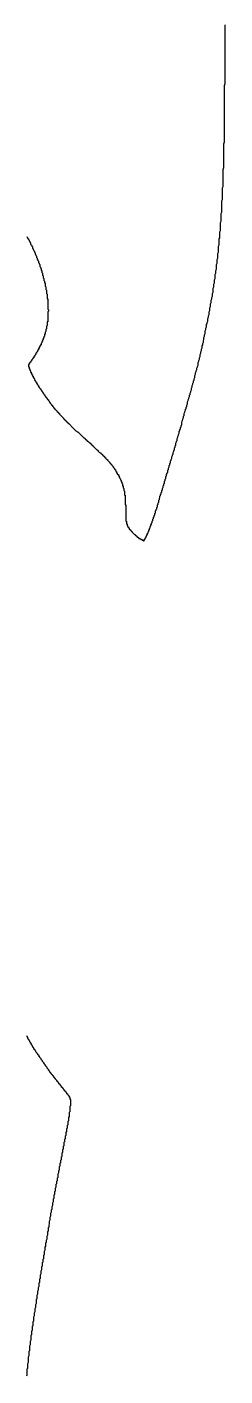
# Model space of a CAD drawing. Header units: millimetres. Extents: x 35 to 605, y 64 to 964.
# Drawn here: x 317.38 to 320.4, y 581.94 to 602.49 of the extents above; entities that cross this region are included whole.
import ezdxf

# ---------------------------------------------------------------- set-up
doc = ezdxf.new("R2010")
doc.units = ezdxf.units.MM

msp = doc.modelspace()

# ---------------------------------------------------------------- linework, layer by layer
for points in [[(319.157, 594.658, 0), (319.167, 594.658, 0), (319.167, 594.658, 0), (319.167, 594.668, 0), (319.167, 594.668, 0), (319.167, 594.668, 0), (319.167, 594.668, 0), (319.167, 594.678, 0), (319.177, 594.678, 0), (319.177, 594.678, 0), (319.177, 594.688, 0), (319.177, 594.688, 0), (319.177, 594.688, 0), (319.177, 594.698, 0), (319.187, 594.698, 0), (319.187, 594.698, 0), (319.187, 594.708, 0), (319.187, 594.708, 0), (319.187, 594.708, 0), (319.197, 594.718, 0), (319.197, 594.718, 0), (319.197, 594.718, 0), (319.197, 594.728, 0), (319.197, 594.728, 0), (319.197, 594.738, 0), (319.207, 594.738, 0), (319.207, 594.738, 0), (319.207, 594.748, 0), (319.207, 594.748, 0), (319.207, 594.758, 0), (319.217, 594.758, 0), (319.217, 594.768, 0), (319.217, 594.768, 0), (319.217, 594.778, 0), (319.227, 594.778, 0), (319.227, 594.788, 0), (319.227, 594.788, 0), (319.227, 594.798, 0), (319.227, 594.798, 0), (319.237, 594.808, 0), (319.237, 594.808, 0), (319.237, 594.818, 0), (319.237, 594.828, 0), (319.247, 594.828, 0), (319.247, 594.838, 0), (319.247, 594.838, 0), (319.247, 594.848, 0), (319.247, 594.848, 0), (319.257, 594.858, 0), (319.257, 594.868, 0), (319.257, 594.868, 0), (319.257, 594.878, 0), (319.267, 594.888, 0), (319.267, 594.888, 0), (319.267, 594.898, 0), (319.267, 594.908, 0), (319.277, 594.908, 0), (319.277, 594.918, 0), (319.277, 594.928, 0), (319.277, 594.928, 0), (319.287, 594.938, 0), (319.287, 594.948, 0), (319.287, 594.958, 0), (319.287, 594.958, 0), (319.297, 594.968, 0), (319.297, 594.978, 0), (319.297, 594.988, 0), (319.297, 594.988, 0), (319.307, 594.998, 0), (319.307, 595.008, 0), (319.307, 595.018, 0), (319.307, 595.018, 0), (319.317, 595.028, 0), (319.317, 595.038, 0), (319.317, 595.048, 0), (319.327, 595.058, 0), (319.327, 595.068, 0), (319.327, 595.068, 0), (319.327, 595.078, 0), (319.337, 595.088, 0), (319.337, 595.098, 0), (319.337, 595.108, 0), (319.337, 595.118, 0), (319.347, 595.128, 0), (319.347, 595.128, 0), (319.347, 595.138, 0), (319.357, 595.148, 0), (319.357, 595.158, 0), (319.357, 595.168, 0), (319.367, 595.178, 0), (319.367, 595.188, 0), (319.367, 595.198, 0), (319.367, 595.208, 0), (319.377, 595.218, 0), (319.377, 595.228, 0), (319.377, 595.238, 0), (319.387, 595.248, 0), (319.387, 595.258, 0), (319.387, 595.268, 0), (319.387, 595.278, 0), (319.397, 595.288, 0), (319.397, 595.298, 0), (319.397, 595.308, 0), (319.407, 595.318, 0), (319.407, 595.328, 0), (319.407, 595.338, 0), (319.417, 595.348, 0), (319.417, 595.358, 0), (319.417, 595.368, 0), (319.427, 595.378, 0), (319.427, 595.388, 0), (319.427, 595.398, 0), (319.437, 595.408, 0), (319.437, 595.418, 0), (319.437, 595.428, 0), (319.447, 595.438, 0), (319.447, 595.448, 0), (319.447, 595.458, 0), (319.457, 595.478, 0), (319.457, 595.488, 0), (319.457, 595.498, 0), (319.467, 595.508, 0), (319.467, 595.518, 0), (319.467, 595.528, 0), (319.477, 595.538, 0), (319.477, 595.558, 0), (319.477, 595.568, 0), (319.487, 595.578, 0), (319.487, 595.588, 0), (319.487, 595.598, 0), (319.497, 595.608, 0), (319.497, 595.628, 0), (319.497, 595.638, 0), (319.507, 595.648, 0), (319.507, 595.658, 0), (319.507, 595.668, 0), (319.517, 595.688, 0), (319.517, 595.698, 0), (319.527, 595.708, 0), (319.527, 595.718, 0), (319.527, 595.738, 0), (319.537, 595.748, 0), (319.537, 595.758, 0), (319.537, 595.768, 0), (319.547, 595.788, 0), (319.547, 595.798, 0), (319.547, 595.808, 0), (319.557, 595.818, 0), (319.557, 595.838, 0), (319.567, 595.848, 0), (319.567, 595.858, 0), (319.567, 595.878, 0), (319.577, 595.888, 0), (319.577, 595.898, 0), (319.587, 595.918, 0), (319.587, 595.928, 0), (319.587, 595.938, 0), (319.597, 595.958, 0), (319.597, 595.968, 0), (319.607, 595.978, 0), (319.607, 595.998, 0), (319.607, 596.008, 0), (319.617, 596.028, 0), (319.617, 596.038, 0), (319.627, 596.048, 0), (319.627, 596.068, 0), (319.627, 596.078, 0), (319.637, 596.088, 0), (319.637, 596.108, 0), (319.647, 596.118, 0), (319.647, 596.138, 0), (319.647, 596.148, 0), (319.657, 596.168, 0), (319.657, 596.178, 0), (319.667, 596.188, 0), (319.667, 596.208, 0), (319.667, 596.218, 0), (319.677, 596.238, 0), (319.677, 596.248, 0), (319.687, 596.268, 0), (319.687, 596.278, 0), (319.697, 596.298, 0), (319.697, 596.308, 0), (319.697, 596.328, 0), (319.707, 596.338, 0), (319.707, 596.358, 0), (319.717, 596.368, 0), (319.717, 596.388, 0), (319.727, 596.398, 0), (319.727, 596.418, 0), (319.737, 596.428, 0), (319.737, 596.448, 0), (319.737, 596.458, 0), (319.747, 596.478, 0), (319.747, 596.488, 0), (319.757, 596.508, 0), (319.757, 596.518, 0), (319.767, 596.538, 0), (319.767, 596.558, 0), (319.777, 596.568, 0), (319.777, 596.588, 0), (319.777, 596.598, 0), (319.787, 596.618, 0), (319.787, 596.628, 0), (319.797, 596.648, 0), (319.797, 596.668, 0), (319.807, 596.678, 0), (319.807, 596.698, 0), (319.817, 596.708, 0), (319.817, 596.728, 0), (319.827, 596.748, 0), (319.827, 596.758, 0), (319.827, 596.778, 0), (319.837, 596.798, 0), (319.837, 596.808, 0), (319.847, 596.828, 0), (319.847, 596.838, 0), (319.857, 596.858, 0), (319.857, 596.878, 0), (319.867, 596.888, 0), (319.867, 596.908, 0), (319.877, 596.928, 0), (319.877, 596.938, 0), (319.887, 596.958, 0), (319.887, 596.978, 0), (319.887, 596.988, 0), (319.897, 597.008, 0), (319.897, 597.028, 0), (319.907, 597.048, 0), (319.907, 597.058, 0), (319.917, 597.078, 0), (319.917, 597.098, 0), (319.927, 597.108, 0), (319.927, 597.128, 0), (319.937, 597.148, 0), (319.937, 597.168, 0), (319.937, 597.178, 0), (319.947, 597.198, 0), (319.947, 597.218, 0), (319.957, 597.238, 0), (319.957, 597.248, 0), (319.967, 597.268, 0), (319.967, 597.288, 0), (319.977, 597.308, 0), (319.977, 597.318, 0), (319.987, 597.338, 0), (319.987, 597.358, 0), (319.987, 597.378, 0), (319.997, 597.398, 0), (319.997, 597.408, 0), (320.007, 597.428, 0), (320.007, 597.448, 0), (320.017, 597.468, 0), (320.017, 597.488, 0), (320.017, 597.498, 0), (320.027, 597.518, 0), (320.027, 597.538, 0), (320.037, 597.558, 0), (320.037, 597.578, 0), (320.047, 597.598, 0), (320.047, 597.608, 0), (320.047, 597.628, 0), (320.057, 597.648, 0), (320.057, 597.668, 0), (320.067, 597.688, 0), (320.067, 597.708, 0), (320.077, 597.728, 0), (320.077, 597.748, 0), (320.077, 597.758, 0), (320.087, 597.778, 0), (320.087, 597.798, 0), (320.097, 597.818, 0), (320.097, 597.838, 0), (320.097, 597.858, 0), (320.107, 597.878, 0), (320.107, 597.898, 0), (320.117, 597.918, 0), (320.117, 597.938, 0), (320.117, 597.958, 0), (320.127, 597.968, 0), (320.127, 597.988, 0), (320.137, 598.008, 0), (320.137, 598.028, 0), (320.137, 598.048, 0), (320.147, 598.068, 0), (320.147, 598.088, 0), (320.157, 598.108, 0), (320.157, 598.128, 0), (320.157, 598.148, 0), (320.167, 598.168, 0), (320.167, 598.188, 0), (320.167, 598.208, 0), (320.177, 598.228, 0), (320.177, 598.248, 0), (320.177, 598.268, 0), (320.187, 598.288, 0), (320.187, 598.308, 0), (320.187, 598.328, 0), (320.197, 598.348, 0), (320.197, 598.368, 0), (320.207, 598.388, 0), (320.207, 598.408, 0), (320.207, 598.428, 0), (320.217, 598.448, 0), (320.217, 598.468, 0), (320.217, 598.488, 0), (320.217, 598.508, 0), (320.227, 598.528, 0), (320.227, 598.548, 0), (320.227, 598.568, 0), (320.237, 598.588, 0), (320.237, 598.618, 0), (320.237, 598.638, 0), (320.247, 598.658, 0), (320.247, 598.678, 0), (320.247, 598.698, 0), (320.247, 598.718, 0), (320.257, 598.738, 0), (320.257, 598.758, 0), (320.257, 598.778, 0), (320.267, 598.798, 0), (320.267, 598.818, 0), (320.267, 598.848, 0), (320.267, 598.868, 0), (320.277, 598.888, 0), (320.277, 598.908, 0), (320.277, 598.928, 0), (320.277, 598.948, 0), (320.287, 598.968, 0), (320.287, 598.988, 0), (320.287, 599.018, 0), (320.287, 599.038, 0), (320.297, 599.058, 0), (320.297, 599.078, 0), (320.297, 599.098, 0), (320.297, 599.118, 0), (320.297, 599.148, 0), (320.307, 599.168, 0), (320.307, 599.188, 0), (320.307, 599.208, 0), (320.307, 599.228, 0), (320.307, 599.258, 0), (320.317, 599.278, 0), (320.317, 599.298, 0), (320.317, 599.318, 0), (320.317, 599.348, 0), (320.317, 599.368, 0), (320.327, 599.388, 0), (320.327, 599.408, 0), (320.327, 599.438, 0), (320.327, 599.458, 0), (320.327, 599.478, 0), (320.327, 599.508, 0), (320.337, 599.528, 0), (320.337, 599.548, 0), (320.337, 599.578, 0), (320.337, 599.598, 0), (320.337, 599.618, 0), (320.337, 599.648, 0), (320.347, 599.668, 0), (320.347, 599.688, 0), (320.347, 599.718, 0), (320.347, 599.738, 0), (320.347, 599.768, 0), (320.347, 599.788, 0), (320.347, 599.808, 0), (320.347, 599.838, 0), (320.357, 599.858, 0), (320.357, 599.888, 0), (320.357, 599.908, 0), (320.357, 599.938, 0), (320.357, 599.958, 0), (320.357, 599.988, 0), (320.357, 600.008, 0), (320.357, 600.038, 0), (320.367, 600.058, 0), (320.367, 600.088, 0), (320.367, 600.108, 0), (320.367, 600.138, 0), (320.367, 600.168, 0), (320.367, 600.188, 0), (320.367, 600.218, 0), (320.367, 600.238, 0), (320.367, 600.268, 0), (320.367, 600.298, 0), (320.367, 600.318, 0), (320.377, 600.348, 0), (320.377, 600.378, 0), (320.377, 600.398, 0), (320.377, 600.428, 0), (320.377, 600.458, 0), (320.377, 600.478, 0), (320.377, 600.508, 0), (320.377, 600.538, 0), (320.377, 600.568, 0), (320.377, 600.588, 0), (320.377, 600.618, 0), (320.377, 600.648, 0), (320.377, 600.678, 0), (320.377, 600.708, 0), (320.387, 600.738, 0), (320.387, 600.758, 0), (320.387, 600.788, 0), (320.387, 600.818, 0), (320.387, 600.848, 0), (320.387, 600.878, 0), (320.387, 600.908, 0), (320.387, 600.938, 0), (320.387, 600.968, 0), (320.387, 600.998, 0), (320.387, 601.028, 0), (320.387, 601.058, 0), (320.387, 601.088, 0), (320.387, 601.118, 0), (320.387, 601.148, 0), (320.387, 601.178, 0), (320.387, 601.208, 0), (320.387, 601.238, 0), (320.387, 601.278, 0), (320.387, 601.308, 0), (320.387, 601.338, 0), (320.387, 601.368, 0), (320.387, 601.398, 0), (320.387, 601.428, 0), (320.387, 601.468, 0), (320.387, 601.498, 0), (320.387, 601.528, 0), (320.387, 601.558, 0), (320.387, 601.598, 0), (320.397, 601.628, 0), (320.397, 601.658, 0), (320.397, 601.698, 0), (320.397, 601.728, 0), (320.397, 601.768, 0), (320.397, 601.798, 0), (320.397, 601.828, 0), (320.397, 601.868, 0), (320.397, 601.898, 0), (320.397, 601.938, 0), (320.397, 601.968, 0), (320.397, 602.008, 0), (320.397, 602.038, 0), (320.397, 602.078, 0), (320.397, 602.108, 0), (320.397, 602.148, 0), (320.397, 602.188, 0), (320.397, 602.218, 0), (320.397, 602.258, 0), (320.397, 602.298, 0), (320.397, 602.328, 0), (320.397, 602.368, 0), (320.397, 602.408, 0), (320.397, 602.448, 0), (320.397, 602.478, 0), (320.397, 602.518, 0)], [(317.377, 599.298, 0), (317.387, 599.288, 0), (317.387, 599.278, 0), (317.397, 599.268, 0), (317.397, 599.258, 0), (317.407, 599.258, 0), (317.407, 599.248, 0), (317.417, 599.238, 0), (317.417, 599.228, 0), (317.427, 599.218, 0), (317.427, 599.208, 0), (317.437, 599.198, 0), (317.437, 599.188, 0), (317.437, 599.178, 0), (317.447, 599.168, 0), (317.447, 599.168, 0), (317.457, 599.158, 0), (317.457, 599.148, 0), (317.467, 599.138, 0), (317.467, 599.128, 0), (317.467, 599.118, 0), (317.477, 599.108, 0), (317.477, 599.098, 0), (317.487, 599.088, 0), (317.487, 599.078, 0), (317.487, 599.078, 0), (317.497, 599.068, 0), (317.497, 599.058, 0), (317.507, 599.048, 0), (317.507, 599.038, 0), (317.507, 599.028, 0), (317.517, 599.018, 0), (317.517, 599.008, 0), (317.517, 599.008, 0), (317.527, 598.998, 0), (317.527, 598.988, 0), (317.527, 598.978, 0), (317.537, 598.968, 0), (317.537, 598.958, 0), (317.537, 598.948, 0), (317.547, 598.938, 0), (317.547, 598.938, 0), (317.547, 598.928, 0), (317.557, 598.918, 0), (317.557, 598.908, 0), (317.557, 598.898, 0), (317.567, 598.888, 0), (317.567, 598.878, 0), (317.567, 598.878, 0), (317.577, 598.868, 0), (317.577, 598.858, 0), (317.577, 598.848, 0), (317.577, 598.838, 0), (317.587, 598.828, 0), (317.587, 598.828, 0), (317.587, 598.818, 0), (317.597, 598.808, 0), (317.597, 598.798, 0), (317.597, 598.788, 0), (317.597, 598.778, 0), (317.607, 598.778, 0), (317.607, 598.768, 0), (317.607, 598.758, 0), (317.607, 598.748, 0), (317.617, 598.738, 0), (317.617, 598.728, 0), (317.617, 598.728, 0), (317.617, 598.718, 0), (317.617, 598.708, 0), (317.627, 598.698, 0), (317.627, 598.688, 0), (317.627, 598.688, 0), (317.627, 598.678, 0), (317.627, 598.668, 0), (317.637, 598.658, 0), (317.637, 598.648, 0), (317.637, 598.648, 0), (317.637, 598.638, 0), (317.637, 598.628, 0), (317.647, 598.618, 0), (317.647, 598.618, 0), (317.647, 598.608, 0), (317.647, 598.598, 0), (317.647, 598.588, 0), (317.657, 598.588, 0), (317.657, 598.578, 0), (317.657, 598.568, 0), (317.657, 598.558, 0), (317.657, 598.558, 0), (317.657, 598.548, 0), (317.657, 598.538, 0), (317.667, 598.528, 0), (317.667, 598.528, 0), (317.667, 598.518, 0), (317.667, 598.508, 0), (317.667, 598.498, 0), (317.667, 598.498, 0), (317.667, 598.488, 0), (317.677, 598.478, 0), (317.677, 598.478, 0), (317.677, 598.468, 0), (317.677, 598.458, 0), (317.677, 598.448, 0), (317.677, 598.448, 0), (317.677, 598.438, 0), (317.677, 598.428, 0), (317.677, 598.428, 0), (317.687, 598.418, 0), (317.687, 598.408, 0), (317.687, 598.408, 0), (317.687, 598.398, 0), (317.687, 598.388, 0), (317.687, 598.388, 0), (317.687, 598.378, 0), (317.687, 598.368, 0), (317.687, 598.368, 0), (317.687, 598.358, 0), (317.687, 598.348, 0), (317.697, 598.348, 0), (317.697, 598.338, 0), (317.697, 598.328, 0), (317.697, 598.328, 0), (317.697, 598.318, 0), (317.697, 598.308, 0), (317.697, 598.308, 0), (317.697, 598.298, 0), (317.697, 598.288, 0), (317.697, 598.288, 0), (317.697, 598.278, 0), (317.697, 598.278, 0), (317.697, 598.268, 0), (317.697, 598.258, 0), (317.697, 598.258, 0), (317.697, 598.248, 0), (317.697, 598.238, 0), (317.697, 598.238, 0), (317.697, 598.228, 0), (317.697, 598.228, 0), (317.697, 598.218, 0), (317.697, 598.208, 0), (317.697, 598.208, 0), (317.697, 598.198, 0), (317.697, 598.198, 0), (317.697, 598.188, 0), (317.697, 598.188, 0), (317.707, 598.178, 0), (317.707, 598.168, 0), (317.707, 598.168, 0), (317.707, 598.158, 0), (317.707, 598.158, 0), (317.697, 598.148, 0), (317.697, 598.138, 0), (317.697, 598.138, 0), (317.697, 598.128, 0), (317.697, 598.128, 0), (317.697, 598.118, 0), (317.697, 598.118, 0), (317.697, 598.108, 0), (317.697, 598.108, 0), (317.697, 598.098, 0), (317.697, 598.098, 0), (317.697, 598.088, 0), (317.697, 598.078, 0), (317.697, 598.078, 0), (317.697, 598.068, 0), (317.697, 598.068, 0), (317.697, 598.058, 0), (317.697, 598.058, 0), (317.697, 598.048, 0), (317.697, 598.048, 0), (317.697, 598.038, 0), (317.697, 598.038, 0), (317.697, 598.028, 0), (317.697, 598.028, 0), (317.697, 598.018, 0), (317.697, 598.018, 0), (317.697, 598.008, 0), (317.697, 598.008, 0), (317.697, 597.998, 0), (317.687, 597.998, 0), (317.687, 597.988, 0), (317.687, 597.988, 0), (317.687, 597.978, 0), (317.687, 597.978, 0), (317.687, 597.968, 0), (317.687, 597.968, 0), (317.687, 597.958, 0), (317.687, 597.958, 0), (317.687, 597.948, 0), (317.687, 597.948, 0), (317.687, 597.938, 0), (317.687, 597.938, 0), (317.677, 597.928, 0), (317.677, 597.928, 0), (317.677, 597.918, 0), (317.677, 597.918, 0), (317.677, 597.908, 0), (317.677, 597.908, 0), (317.677, 597.908, 0), (317.677, 597.898, 0), (317.677, 597.898, 0), (317.677, 597.888, 0), (317.677, 597.888, 0), (317.667, 597.878, 0), (317.667, 597.878, 0), (317.667, 597.868, 0), (317.667, 597.868, 0), (317.667, 597.868, 0), (317.667, 597.858, 0), (317.667, 597.858, 0), (317.667, 597.848, 0), (317.667, 597.848, 0), (317.657, 597.838, 0), (317.657, 597.838, 0), (317.657, 597.838, 0), (317.657, 597.828, 0), (317.657, 597.828, 0), (317.657, 597.818, 0), (317.657, 597.818, 0), (317.657, 597.808, 0), (317.657, 597.808, 0), (317.647, 597.808, 0), (317.647, 597.798, 0), (317.647, 597.798, 0), (317.647, 597.788, 0), (317.647, 597.788, 0), (317.647, 597.788, 0), (317.647, 597.778, 0), (317.647, 597.778, 0), (317.637, 597.768, 0), (317.637, 597.768, 0), (317.637, 597.768, 0), (317.637, 597.758, 0), (317.637, 597.758, 0), (317.637, 597.758, 0), (317.637, 597.748, 0), (317.627, 597.748, 0), (317.627, 597.738, 0), (317.627, 597.738, 0), (317.627, 597.738, 0), (317.627, 597.728, 0), (317.627, 597.728, 0), (317.627, 597.728, 0), (317.617, 597.718, 0), (317.617, 597.718, 0), (317.617, 597.708, 0), (317.617, 597.708, 0), (317.617, 597.708, 0), (317.617, 597.698, 0), (317.617, 597.698, 0), (317.607, 597.698, 0), (317.607, 597.688, 0), (317.607, 597.688, 0), (317.607, 597.688, 0), (317.607, 597.678, 0), (317.607, 597.678, 0), (317.607, 597.678, 0), (317.597, 597.668, 0), (317.597, 597.668, 0), (317.597, 597.658, 0), (317.597, 597.658, 0), (317.597, 597.658, 0), (317.597, 597.648, 0), (317.587, 597.648, 0), (317.587, 597.648, 0), (317.587, 597.638, 0), (317.587, 597.638, 0), (317.587, 597.638, 0), (317.587, 597.628, 0), (317.587, 597.628, 0), (317.577, 597.628, 0), (317.577, 597.618, 0), (317.577, 597.618, 0), (317.577, 597.618, 0), (317.577, 597.618, 0), (317.577, 597.608, 0), (317.567, 597.608, 0), (317.567, 597.608, 0), (317.567, 597.598, 0), (317.567, 597.598, 0), (317.567, 597.598, 0), (317.567, 597.588, 0), (317.557, 597.588, 0), (317.557, 597.588, 0), (317.557, 597.578, 0), (317.557, 597.578, 0), (317.557, 597.578, 0), (317.557, 597.568, 0), (317.557, 597.568, 0), (317.547, 597.568, 0), (317.547, 597.568, 0), (317.547, 597.558, 0), (317.547, 597.558, 0), (317.547, 597.558, 0), (317.547, 597.548, 0), (317.537, 597.548, 0), (317.537, 597.548, 0), (317.537, 597.538, 0), (317.537, 597.538, 0), (317.537, 597.538, 0), (317.537, 597.538, 0), (317.527, 597.528, 0), (317.527, 597.528, 0), (317.527, 597.528, 0), (317.527, 597.518, 0), (317.527, 597.518, 0), (317.527, 597.518, 0), (317.517, 597.518, 0), (317.517, 597.508, 0), (317.517, 597.508, 0), (317.517, 597.508, 0), (317.517, 597.508, 0), (317.517, 597.498, 0), (317.507, 597.498, 0), (317.507, 597.498, 0), (317.507, 597.488, 0), (317.507, 597.488, 0), (317.507, 597.488, 0), (317.507, 597.488, 0), (317.497, 597.478, 0), (317.497, 597.478, 0), (317.497, 597.478, 0), (317.497, 597.478, 0), (317.497, 597.468, 0), (317.497, 597.468, 0), (317.487, 597.468, 0), (317.487, 597.468, 0), (317.487, 597.458, 0), (317.487, 597.458, 0), (317.487, 597.458, 0), (317.487, 597.458, 0), (317.487, 597.448, 0), (317.477, 597.448, 0), (317.477, 597.448, 0), (317.477, 597.448, 0), (317.477, 597.438, 0), (317.477, 597.438, 0), (317.477, 597.438, 0), (317.467, 597.438, 0), (317.467, 597.428, 0), (317.467, 597.428, 0), (317.467, 597.428, 0), (317.467, 597.428, 0), (317.467, 597.428, 0), (317.457, 597.418, 0), (317.457, 597.418, 0), (317.457, 597.418, 0), (317.457, 597.418, 0), (317.457, 597.408, 0), (317.457, 597.408, 0), (317.457, 597.408, 0), (317.447, 597.408, 0), (317.447, 597.408, 0), (317.447, 597.398, 0), (317.447, 597.398, 0), (317.447, 597.398, 0), (317.447, 597.398, 0), (317.437, 597.388, 0), (317.437, 597.388, 0), (317.437, 597.388, 0), (317.437, 597.388, 0), (317.437, 597.388, 0), (317.437, 597.378, 0), (317.437, 597.378, 0), (317.437, 597.378, 0), (317.427, 597.378, 0), (317.427, 597.378, 0), (317.427, 597.378, 0), (317.427, 597.368, 0), (317.427, 597.368, 0), (317.427, 597.368, 0), (317.427, 597.368, 0), (317.427, 597.368, 0), (317.417, 597.368, 0), (317.417, 597.358, 0), (317.417, 597.358, 0), (317.417, 597.358, 0), (317.417, 597.358, 0), (317.417, 597.358, 0), (317.417, 597.358, 0), (317.417, 597.358, 0), (317.417, 597.348, 0), (317.417, 597.348, 0), (317.407, 597.348, 0), (317.407, 597.348, 0), (317.407, 597.348, 0), (317.407, 597.348, 0), (317.407, 597.348, 0), (317.407, 597.348, 0), (317.407, 597.348, 0), (317.407, 597.338, 0), (317.407, 597.338, 0), (317.407, 597.338, 0), (317.407, 597.338, 0), (317.407, 597.338, 0), (317.407, 597.338, 0)], [(317.407, 597.338, 0), (317.407, 597.338, 0), (317.407, 597.338, 0), (317.407, 597.338, 0), (317.407, 597.338, 0), (317.407, 597.338, 0), (317.407, 597.338, 0), (317.407, 597.338, 0), (317.407, 597.338, 0), (317.407, 597.338, 0), (317.407, 597.328, 0), (317.407, 597.328, 0), (317.407, 597.328, 0), (317.407, 597.328, 0), (317.407, 597.328, 0), (317.407, 597.328, 0), (317.407, 597.328, 0), (317.407, 597.328, 0), (317.407, 597.328, 0), (317.407, 597.318, 0), (317.407, 597.318, 0), (317.407, 597.318, 0), (317.407, 597.318, 0), (317.407, 597.318, 0), (317.407, 597.318, 0), (317.407, 597.318, 0), (317.407, 597.308, 0), (317.407, 597.308, 0), (317.407, 597.308, 0), (317.417, 597.308, 0), (317.417, 597.308, 0), (317.417, 597.308, 0), (317.417, 597.298, 0), (317.417, 597.298, 0), (317.417, 597.298, 0), (317.417, 597.298, 0), (317.417, 597.298, 0), (317.417, 597.288, 0), (317.417, 597.288, 0), (317.417, 597.288, 0), (317.417, 597.288, 0), (317.417, 597.278, 0), (317.417, 597.278, 0), (317.417, 597.278, 0), (317.427, 597.278, 0), (317.427, 597.278, 0), (317.427, 597.268, 0), (317.427, 597.268, 0), (317.427, 597.268, 0), (317.427, 597.268, 0), (317.427, 597.258, 0), (317.427, 597.258, 0), (317.427, 597.258, 0), (317.437, 597.248, 0), (317.437, 597.248, 0), (317.437, 597.248, 0), (317.437, 597.248, 0), (317.437, 597.238, 0), (317.437, 597.238, 0), (317.437, 597.238, 0), (317.437, 597.228, 0), (317.447, 597.228, 0), (317.447, 597.228, 0), (317.447, 597.218, 0), (317.447, 597.218, 0), (317.447, 597.218, 0), (317.447, 597.208, 0), (317.447, 597.208, 0), (317.457, 597.208, 0), (317.457, 597.198, 0), (317.457, 597.198, 0), (317.457, 597.198, 0), (317.457, 597.188, 0), (317.467, 597.188, 0), (317.467, 597.188, 0), (317.467, 597.178, 0), (317.467, 597.178, 0), (317.467, 597.168, 0), (317.467, 597.168, 0), (317.477, 597.168, 0), (317.477, 597.158, 0), (317.477, 597.158, 0), (317.477, 597.148, 0), (317.477, 597.148, 0), (317.487, 597.148, 0), (317.487, 597.138, 0), (317.487, 597.138, 0), (317.487, 597.138, 0), (317.497, 597.128, 0), (317.497, 597.128, 0), (317.497, 597.118, 0), (317.497, 597.118, 0), (317.497, 597.108, 0), (317.507, 597.108, 0), (317.507, 597.108, 0), (317.507, 597.098, 0), (317.507, 597.098, 0), (317.517, 597.088, 0), (317.517, 597.088, 0), (317.517, 597.078, 0), (317.517, 597.078, 0), (317.527, 597.078, 0), (317.527, 597.068, 0), (317.527, 597.068, 0), (317.527, 597.058, 0), (317.537, 597.058, 0), (317.537, 597.048, 0), (317.537, 597.048, 0), (317.537, 597.048, 0), (317.547, 597.038, 0), (317.547, 597.038, 0), (317.547, 597.028, 0), (317.557, 597.028, 0), (317.557, 597.018, 0), (317.557, 597.018, 0), (317.557, 597.008, 0), (317.567, 597.008, 0), (317.567, 596.998, 0), (317.567, 596.998, 0), (317.577, 596.988, 0), (317.577, 596.988, 0), (317.577, 596.978, 0), (317.587, 596.978, 0), (317.587, 596.978, 0), (317.587, 596.968, 0), (317.587, 596.968, 0), (317.597, 596.958, 0), (317.597, 596.958, 0), (317.597, 596.948, 0), (317.607, 596.948, 0), (317.607, 596.938, 0), (317.607, 596.938, 0), (317.617, 596.928, 0), (317.617, 596.928, 0), (317.617, 596.918, 0), (317.627, 596.918, 0), (317.627, 596.908, 0), (317.627, 596.908, 0), (317.637, 596.898, 0), (317.637, 596.898, 0), (317.637, 596.888, 0), (317.647, 596.888, 0), (317.647, 596.878, 0), (317.647, 596.878, 0), (317.657, 596.868, 0), (317.657, 596.868, 0), (317.657, 596.858, 0), (317.667, 596.858, 0), (317.667, 596.848, 0), (317.677, 596.848, 0), (317.677, 596.838, 0), (317.677, 596.838, 0), (317.687, 596.828, 0), (317.687, 596.828, 0), (317.687, 596.818, 0), (317.697, 596.818, 0), (317.697, 596.808, 0), (317.707, 596.808, 0), (317.707, 596.798, 0), (317.707, 596.798, 0), (317.717, 596.788, 0), (317.717, 596.788, 0), (317.717, 596.778, 0), (317.727, 596.778, 0), (317.727, 596.768, 0), (317.737, 596.768, 0), (317.737, 596.758, 0), (317.737, 596.758, 0), (317.747, 596.748, 0), (317.747, 596.748, 0), (317.757, 596.738, 0), (317.757, 596.738, 0), (317.757, 596.728, 0), (317.767, 596.728, 0), (317.767, 596.718, 0), (317.777, 596.718, 0), (317.777, 596.708, 0), (317.777, 596.708, 0), (317.787, 596.698, 0), (317.787, 596.688, 0), (317.797, 596.688, 0), (317.797, 596.678, 0), (317.807, 596.678, 0), (317.807, 596.668, 0), (317.807, 596.668, 0), (317.817, 596.658, 0), (317.817, 596.658, 0), (317.827, 596.648, 0), (317.827, 596.648, 0), (317.837, 596.638, 0), (317.837, 596.638, 0), (317.837, 596.628, 0), (317.847, 596.628, 0), (317.847, 596.618, 0), (317.857, 596.618, 0), (317.857, 596.608, 0), (317.867, 596.608, 0), (317.867, 596.598, 0), (317.877, 596.598, 0), (317.877, 596.588, 0), (317.877, 596.588, 0), (317.887, 596.578, 0), (317.887, 596.578, 0), (317.897, 596.568, 0), (317.897, 596.568, 0), (317.907, 596.558, 0), (317.907, 596.558, 0), (317.917, 596.548, 0), (317.917, 596.548, 0), (317.927, 596.538, 0), (317.927, 596.538, 0), (317.937, 596.528, 0), (317.937, 596.528, 0), (317.937, 596.518, 0), (317.947, 596.518, 0), (317.947, 596.508, 0), (317.957, 596.508, 0), (317.957, 596.498, 0), (317.967, 596.498, 0), (317.967, 596.488, 0), (317.977, 596.488, 0), (317.977, 596.478, 0), (317.987, 596.478, 0), (317.987, 596.468, 0), (317.997, 596.468, 0), (317.997, 596.458, 0), (318.007, 596.458, 0), (318.007, 596.448, 0), (318.017, 596.448, 0), (318.017, 596.448, 0), (318.027, 596.438, 0), (318.027, 596.438, 0), (318.037, 596.428, 0), (318.037, 596.428, 0), (318.047, 596.418, 0), (318.047, 596.418, 0), (318.057, 596.408, 0), (318.057, 596.408, 0), (318.067, 596.398, 0), (318.067, 596.398, 0), (318.077, 596.388, 0), (318.077, 596.388, 0), (318.087, 596.378, 0), (318.087, 596.378, 0), (318.097, 596.368, 0), (318.097, 596.368, 0), (318.107, 596.358, 0), (318.107, 596.358, 0), (318.117, 596.348, 0), (318.117, 596.348, 0), (318.127, 596.338, 0), (318.127, 596.338, 0), (318.137, 596.328, 0), (318.137, 596.328, 0), (318.147, 596.318, 0), (318.147, 596.318, 0), (318.157, 596.318, 0), (318.167, 596.308, 0), (318.167, 596.308, 0), (318.177, 596.298, 0), (318.177, 596.298, 0), (318.187, 596.288, 0), (318.187, 596.288, 0), (318.197, 596.278, 0), (318.197, 596.278, 0), (318.207, 596.268, 0), (318.207, 596.268, 0), (318.217, 596.258, 0), (318.217, 596.258, 0), (318.227, 596.248, 0), (318.227, 596.248, 0), (318.237, 596.238, 0), (318.237, 596.238, 0), (318.247, 596.228, 0), (318.247, 596.228, 0), (318.257, 596.228, 0), (318.257, 596.218, 0), (318.267, 596.218, 0), (318.267, 596.208, 0), (318.277, 596.208, 0), (318.277, 596.198, 0), (318.287, 596.198, 0), (318.287, 596.188, 0), (318.297, 596.188, 0), (318.297, 596.178, 0), (318.307, 596.178, 0), (318.317, 596.168, 0), (318.317, 596.168, 0), (318.327, 596.158, 0), (318.327, 596.158, 0), (318.337, 596.158, 0), (318.337, 596.148, 0), (318.347, 596.148, 0), (318.347, 596.138, 0), (318.357, 596.138, 0), (318.357, 596.128, 0), (318.367, 596.128, 0), (318.367, 596.118, 0), (318.377, 596.118, 0), (318.377, 596.108, 0), (318.387, 596.108, 0), (318.387, 596.098, 0), (318.397, 596.098, 0), (318.397, 596.098, 0), (318.407, 596.088, 0), (318.407, 596.088, 0), (318.417, 596.078, 0), (318.417, 596.078, 0), (318.427, 596.068, 0), (318.427, 596.068, 0), (318.437, 596.058, 0), (318.437, 596.058, 0), (318.447, 596.048, 0), (318.447, 596.048, 0), (318.457, 596.048, 0), (318.457, 596.038, 0), (318.467, 596.038, 0), (318.467, 596.028, 0), (318.467, 596.028, 0), (318.477, 596.018, 0), (318.477, 596.018, 0), (318.487, 596.008, 0), (318.487, 596.008, 0), (318.497, 595.998, 0), (318.497, 595.998, 0), (318.507, 595.998, 0), (318.507, 595.988, 0), (318.517, 595.988, 0), (318.517, 595.978, 0), (318.527, 595.978, 0), (318.527, 595.968, 0), (318.537, 595.968, 0), (318.537, 595.958, 0), (318.547, 595.958, 0), (318.547, 595.948, 0), (318.547, 595.948, 0), (318.557, 595.948, 0), (318.557, 595.938, 0), (318.567, 595.938, 0), (318.567, 595.928, 0), (318.577, 595.928, 0), (318.577, 595.918, 0), (318.577, 595.918, 0), (318.587, 595.908, 0), (318.587, 595.908, 0), (318.597, 595.898, 0), (318.597, 595.898, 0), (318.607, 595.898, 0), (318.607, 595.888, 0), (318.607, 595.888, 0), (318.617, 595.878, 0), (318.617, 595.878, 0), (318.627, 595.868, 0), (318.627, 595.868, 0), (318.637, 595.858, 0), (318.637, 595.858, 0), (318.637, 595.848, 0), (318.647, 595.848, 0), (318.647, 595.838, 0), (318.657, 595.838, 0), (318.657, 595.838, 0), (318.657, 595.828, 0), (318.667, 595.828, 0), (318.667, 595.818, 0), (318.667, 595.818, 0), (318.677, 595.808, 0), (318.677, 595.808, 0), (318.687, 595.798, 0), (318.687, 595.798, 0), (318.687, 595.788, 0), (318.697, 595.788, 0), (318.697, 595.778, 0), (318.697, 595.778, 0), (318.707, 595.768, 0), (318.707, 595.768, 0), (318.707, 595.758, 0), (318.717, 595.758, 0), (318.717, 595.748, 0), (318.717, 595.748, 0), (318.727, 595.748, 0), (318.727, 595.738, 0), (318.727, 595.738, 0), (318.737, 595.728, 0), (318.737, 595.728, 0), (318.737, 595.718, 0), (318.747, 595.718, 0), (318.747, 595.708, 0), (318.747, 595.708, 0), (318.747, 595.698, 0), (318.757, 595.698, 0), (318.757, 595.688, 0), (318.757, 595.688, 0), (318.757, 595.678, 0), (318.767, 595.678, 0), (318.767, 595.668, 0), (318.767, 595.668, 0), (318.777, 595.668, 0), (318.777, 595.658, 0), (318.777, 595.658, 0), (318.777, 595.648, 0), (318.787, 595.648, 0), (318.787, 595.638, 0), (318.787, 595.638, 0), (318.787, 595.628, 0), (318.787, 595.628, 0), (318.797, 595.618, 0), (318.797, 595.618, 0), (318.797, 595.608, 0), (318.797, 595.608, 0), (318.807, 595.598, 0), (318.807, 595.598, 0), (318.807, 595.598, 0), (318.807, 595.588, 0), (318.807, 595.588, 0), (318.817, 595.578, 0), (318.817, 595.578, 0), (318.817, 595.568, 0), (318.817, 595.568, 0), (318.817, 595.558, 0), (318.827, 595.558, 0), (318.827, 595.548, 0), (318.827, 595.548, 0), (318.827, 595.538, 0), (318.827, 595.538, 0), (318.827, 595.538, 0), (318.837, 595.528, 0), (318.837, 595.528, 0), (318.837, 595.518, 0), (318.837, 595.518, 0), (318.837, 595.508, 0), (318.837, 595.508, 0), (318.837, 595.498, 0), (318.847, 595.498, 0), (318.847, 595.488, 0), (318.847, 595.488, 0), (318.847, 595.488, 0), (318.847, 595.478, 0), (318.847, 595.478, 0), (318.847, 595.468, 0), (318.847, 595.468, 0), (318.857, 595.458, 0), (318.857, 595.458, 0), (318.857, 595.458, 0), (318.857, 595.448, 0), (318.857, 595.448, 0), (318.857, 595.438, 0), (318.857, 595.438, 0), (318.857, 595.428, 0), (318.857, 595.428, 0), (318.857, 595.428, 0), (318.867, 595.418, 0), (318.867, 595.418, 0), (318.867, 595.408, 0), (318.867, 595.408, 0), (318.867, 595.398, 0), (318.867, 595.398, 0), (318.867, 595.398, 0), (318.867, 595.388, 0), (318.867, 595.388, 0), (318.867, 595.378, 0), (318.867, 595.378, 0), (318.867, 595.368, 0), (318.867, 595.368, 0), (318.867, 595.368, 0), (318.867, 595.358, 0), (318.877, 595.358, 0), (318.877, 595.348, 0), (318.877, 595.348, 0), (318.877, 595.348, 0), (318.877, 595.338, 0), (318.877, 595.338, 0), (318.877, 595.328, 0), (318.877, 595.328, 0), (318.877, 595.328, 0), (318.877, 595.318, 0), (318.877, 595.318, 0), (318.877, 595.318, 0), (318.877, 595.308, 0), (318.877, 595.308, 0), (318.877, 595.298, 0), (318.877, 595.298, 0), (318.877, 595.298, 0), (318.877, 595.288, 0), (318.877, 595.288, 0), (318.877, 595.288, 0), (318.877, 595.278, 0), (318.877, 595.278, 0), (318.877, 595.268, 0), (318.877, 595.268, 0), (318.877, 595.268, 0), (318.877, 595.258, 0), (318.877, 595.258, 0), (318.877, 595.258, 0), (318.877, 595.248, 0), (318.877, 595.248, 0), (318.877, 595.248, 0), (318.877, 595.238, 0), (318.877, 595.238, 0), (318.877, 595.238, 0), (318.877, 595.228, 0), (318.877, 595.228, 0), (318.877, 595.228, 0), (318.877, 595.218, 0), (318.877, 595.218, 0), (318.877, 595.218, 0), (318.877, 595.208, 0), (318.887, 595.208, 0), (318.887, 595.208, 0), (318.887, 595.198, 0), (318.887, 595.198, 0), (318.887, 595.198, 0), (318.887, 595.188, 0), (318.887, 595.188, 0), (318.887, 595.188, 0), (318.887, 595.178, 0), (318.887, 595.178, 0), (318.887, 595.178, 0), (318.887, 595.178, 0), (318.887, 595.168, 0), (318.887, 595.168, 0), (318.887, 595.168, 0), (318.887, 595.158, 0), (318.887, 595.158, 0), (318.887, 595.158, 0), (318.887, 595.148, 0), (318.887, 595.148, 0), (318.887, 595.148, 0), (318.887, 595.148, 0), (318.887, 595.138, 0), (318.887, 595.138, 0), (318.887, 595.138, 0), (318.887, 595.128, 0), (318.887, 595.128, 0), (318.887, 595.128, 0), (318.887, 595.128, 0), (318.887, 595.118, 0), (318.887, 595.118, 0), (318.887, 595.118, 0), (318.887, 595.118, 0), (318.887, 595.108, 0), (318.887, 595.108, 0), (318.887, 595.108, 0), (318.887, 595.108, 0), (318.887, 595.098, 0), (318.887, 595.098, 0), (318.887, 595.098, 0), (318.887, 595.098, 0), (318.887, 595.088, 0), (318.887, 595.088, 0), (318.887, 595.088, 0), (318.887, 595.088, 0), (318.887, 595.078, 0), (318.887, 595.078, 0), (318.887, 595.078, 0), (318.887, 595.078, 0), (318.887, 595.068, 0), (318.887, 595.068, 0), (318.887, 595.068, 0), (318.887, 595.068, 0), (318.887, 595.058, 0), (318.887, 595.058, 0), (318.887, 595.058, 0), (318.887, 595.058, 0), (318.887, 595.048, 0), (318.887, 595.048, 0), (318.887, 595.048, 0), (318.887, 595.048, 0), (318.887, 595.048, 0), (318.887, 595.038, 0), (318.887, 595.038, 0), (318.887, 595.038, 0), (318.887, 595.038, 0), (318.887, 595.028, 0), (318.887, 595.028, 0), (318.887, 595.028, 0), (318.887, 595.028, 0), (318.887, 595.028, 0), (318.887, 595.018, 0), (318.887, 595.018, 0), (318.887, 595.018, 0), (318.887, 595.018, 0), (318.887, 595.018, 0), (318.887, 595.008, 0), (318.887, 595.008, 0), (318.887, 595.008, 0), (318.887, 595.008, 0), (318.887, 595.008, 0), (318.887, 594.998, 0), (318.887, 594.998, 0), (318.887, 594.998, 0), (318.887, 594.998, 0), (318.887, 594.998, 0), (318.887, 594.988, 0), (318.887, 594.988, 0), (318.887, 594.988, 0), (318.887, 594.988, 0), (318.887, 594.988, 0), (318.887, 594.978, 0), (318.887, 594.978, 0), (318.887, 594.978, 0), (318.887, 594.978, 0), (318.887, 594.978, 0), (318.887, 594.978, 0), (318.887, 594.968, 0), (318.887, 594.968, 0), (318.887, 594.968, 0), (318.887, 594.968, 0), (318.887, 594.968, 0), (318.887, 594.968, 0), (318.887, 594.958, 0), (318.887, 594.958, 0), (318.887, 594.958, 0), (318.897, 594.958, 0), (318.897, 594.958, 0), (318.897, 594.958, 0), (318.897, 594.948, 0), (318.897, 594.948, 0), (318.897, 594.948, 0), (318.897, 594.948, 0), (318.897, 594.948, 0), (318.897, 594.948, 0), (318.897, 594.938, 0), (318.897, 594.938, 0), (318.897, 594.938, 0), (318.897, 594.938, 0), (318.897, 594.938, 0), (318.897, 594.938, 0), (318.897, 594.938, 0), (318.897, 594.928, 0), (318.897, 594.928, 0), (318.897, 594.928, 0), (318.897, 594.928, 0), (318.897, 594.928, 0), (318.897, 594.928, 0), (318.897, 594.928, 0), (318.897, 594.918, 0), (318.897, 594.918, 0), (318.897, 594.918, 0), (318.897, 594.918, 0), (318.897, 594.918, 0), (318.907, 594.918, 0), (318.907, 594.918, 0), (318.907, 594.908, 0), (318.907, 594.908, 0), (318.907, 594.908, 0), (318.907, 594.908, 0), (318.907, 594.908, 0), (318.907, 594.908, 0), (318.907, 594.908, 0), (318.907, 594.908, 0), (318.907, 594.898, 0), (318.907, 594.898, 0), (318.907, 594.898, 0), (318.907, 594.898, 0), (318.907, 594.898, 0), (318.907, 594.898, 0), (318.907, 594.898, 0), (318.907, 594.888, 0), (318.907, 594.888, 0), (318.907, 594.888, 0), (318.917, 594.888, 0), (318.917, 594.888, 0), (318.917, 594.888, 0), (318.917, 594.888, 0), (318.917, 594.888, 0), (318.917, 594.878, 0), (318.917, 594.878, 0), (318.917, 594.878, 0), (318.917, 594.878, 0), (318.917, 594.878, 0), (318.917, 594.878, 0), (318.917, 594.878, 0), (318.917, 594.878, 0), (318.917, 594.868, 0), (318.917, 594.868, 0), (318.917, 594.868, 0), (318.927, 594.868, 0), (318.927, 594.868, 0), (318.927, 594.868, 0), (318.927, 594.868, 0), (318.927, 594.868, 0), (318.927, 594.858, 0), (318.927, 594.858, 0), (318.927, 594.858, 0), (318.927, 594.858, 0), (318.927, 594.858, 0), (318.927, 594.858, 0), (318.927, 594.858, 0), (318.937, 594.858, 0), (318.937, 594.848, 0), (318.937, 594.848, 0), (318.937, 594.848, 0), (318.937, 594.848, 0), (318.937, 594.848, 0), (318.937, 594.848, 0), (318.937, 594.848, 0), (318.937, 594.838, 0), (318.937, 594.838, 0), (318.937, 594.838, 0), (318.947, 594.838, 0), (318.947, 594.838, 0), (318.947, 594.838, 0), (318.947, 594.838, 0), (318.947, 594.828, 0), (318.947, 594.828, 0), (318.947, 594.828, 0), (318.947, 594.828, 0), (318.957, 594.828, 0), (318.957, 594.828, 0), (318.957, 594.828, 0), (318.957, 594.818, 0), (318.957, 594.818, 0), (318.957, 594.818, 0), (318.957, 594.818, 0), (318.957, 594.818, 0), (318.967, 594.818, 0), (318.967, 594.808, 0), (318.967, 594.808, 0), (318.967, 594.808, 0), (318.967, 594.808, 0), (318.967, 594.808, 0), (318.967, 594.808, 0), (318.977, 594.808, 0), (318.977, 594.798, 0), (318.977, 594.798, 0), (318.977, 594.798, 0), (318.977, 594.798, 0), (318.977, 594.798, 0), (318.977, 594.798, 0), (318.987, 594.788, 0), (318.987, 594.788, 0), (318.987, 594.788, 0), (318.987, 594.788, 0), (318.987, 594.788, 0), (318.987, 594.788, 0), (318.987, 594.788, 0), (318.997, 594.778, 0), (318.997, 594.778, 0), (318.997, 594.778, 0), (318.997, 594.778, 0), (318.997, 594.778, 0), (318.997, 594.778, 0), (319.007, 594.768, 0), (319.007, 594.768, 0), (319.007, 594.768, 0), (319.007, 594.768, 0), (319.007, 594.768, 0), (319.007, 594.768, 0), (319.017, 594.758, 0), (319.017, 594.758, 0), (319.017, 594.758, 0), (319.017, 594.758, 0), (319.017, 594.758, 0), (319.017, 594.758, 0), (319.027, 594.758, 0), (319.027, 594.748, 0), (319.027, 594.748, 0), (319.027, 594.748, 0), (319.027, 594.748, 0), (319.037, 594.748, 0), (319.037, 594.748, 0), (319.037, 594.748, 0), (319.037, 594.738, 0), (319.037, 594.738, 0), (319.037, 594.738, 0), (319.047, 594.738, 0), (319.047, 594.738, 0), (319.047, 594.738, 0), (319.047, 594.728, 0), (319.047, 594.728, 0), (319.057, 594.728, 0), (319.057, 594.728, 0), (319.057, 594.728, 0), (319.057, 594.728, 0), (319.057, 594.728, 0), (319.057, 594.718, 0), (319.067, 594.718, 0), (319.067, 594.718, 0), (319.067, 594.718, 0), (319.067, 594.718, 0), (319.067, 594.718, 0), (319.077, 594.718, 0), (319.077, 594.718, 0), (319.077, 594.708, 0), (319.077, 594.708, 0), (319.077, 594.708, 0), (319.077, 594.708, 0), (319.087, 594.708, 0), (319.087, 594.708, 0), (319.087, 594.708, 0), (319.087, 594.698, 0), (319.087, 594.698, 0), (319.097, 594.698, 0), (319.097, 594.698, 0), (319.097, 594.698, 0), (319.097, 594.698, 0), (319.097, 594.698, 0), (319.107, 594.698, 0), (319.107, 594.688, 0), (319.107, 594.688, 0), (319.107, 594.688, 0), (319.107, 594.688, 0), (319.107, 594.688, 0), (319.117, 594.688, 0), (319.117, 594.688, 0), (319.117, 594.688, 0), (319.117, 594.688, 0), (319.117, 594.678, 0), (319.127, 594.678, 0), (319.127, 594.678, 0), (319.127, 594.678, 0), (319.127, 594.678, 0), (319.127, 594.678, 0), (319.127, 594.678, 0), (319.137, 594.678, 0), (319.137, 594.678, 0), (319.137, 594.668, 0), (319.137, 594.668, 0), (319.137, 594.668, 0), (319.137, 594.668, 0), (319.147, 594.668, 0), (319.147, 594.668, 0), (319.147, 594.668, 0), (319.147, 594.668, 0), (319.147, 594.668, 0), (319.147, 594.668, 0), (319.157, 594.658, 0), (319.157, 594.658, 0), (319.157, 594.658, 0), (319.157, 594.658, 0), (319.157, 594.658, 0), (319.157, 594.658, 0)], [(317.377, 581.938, 0), (317.387, 581.958, 0), (317.387, 581.968, 0), (317.387, 581.988, 0), (317.387, 581.998, 0), (317.387, 582.018, 0), (317.387, 582.028, 0), (317.387, 582.048, 0), (317.397, 582.058, 0), (317.397, 582.068, 0), (317.397, 582.088, 0), (317.397, 582.098, 0), (317.397, 582.118, 0), (317.397, 582.128, 0), (317.407, 582.148, 0), (317.407, 582.158, 0), (317.407, 582.168, 0), (317.407, 582.188, 0), (317.407, 582.198, 0), (317.407, 582.218, 0), (317.407, 582.228, 0), (317.417, 582.248, 0), (317.417, 582.258, 0), (317.417, 582.268, 0), (317.417, 582.288, 0), (317.417, 582.298, 0), (317.417, 582.318, 0), (317.427, 582.328, 0), (317.427, 582.338, 0), (317.427, 582.358, 0), (317.427, 582.368, 0), (317.427, 582.388, 0), (317.427, 582.398, 0), (317.437, 582.418, 0), (317.437, 582.428, 0), (317.437, 582.438, 0), (317.437, 582.458, 0), (317.437, 582.468, 0), (317.447, 582.488, 0), (317.447, 582.498, 0), (317.447, 582.508, 0), (317.447, 582.528, 0), (317.447, 582.538, 0), (317.447, 582.558, 0), (317.457, 582.568, 0), (317.457, 582.578, 0), (317.457, 582.598, 0), (317.457, 582.608, 0), (317.457, 582.628, 0), (317.467, 582.638, 0), (317.467, 582.658, 0), (317.467, 582.668, 0), (317.467, 582.678, 0), (317.467, 582.698, 0), (317.477, 582.708, 0), (317.477, 582.728, 0), (317.477, 582.738, 0), (317.477, 582.758, 0), (317.477, 582.768, 0), (317.487, 582.778, 0), (317.487, 582.798, 0), (317.487, 582.808, 0), (317.487, 582.828, 0), (317.487, 582.838, 0), (317.497, 582.858, 0), (317.497, 582.868, 0), (317.497, 582.888, 0), (317.497, 582.898, 0), (317.507, 582.918, 0), (317.507, 582.928, 0), (317.507, 582.938, 0), (317.507, 582.958, 0), (317.507, 582.968, 0), (317.517, 582.988, 0), (317.517, 582.998, 0), (317.517, 583.018, 0), (317.517, 583.028, 0), (317.527, 583.048, 0), (317.527, 583.058, 0), (317.527, 583.078, 0), (317.527, 583.088, 0), (317.527, 583.108, 0), (317.537, 583.118, 0), (317.537, 583.138, 0), (317.537, 583.158, 0), (317.537, 583.168, 0), (317.547, 583.188, 0), (317.547, 583.198, 0), (317.547, 583.218, 0), (317.547, 583.228, 0), (317.557, 583.248, 0), (317.557, 583.258, 0), (317.557, 583.278, 0), (317.557, 583.288, 0), (317.567, 583.308, 0), (317.567, 583.318, 0), (317.567, 583.338, 0), (317.567, 583.358, 0), (317.577, 583.368, 0), (317.577, 583.388, 0), (317.577, 583.398, 0), (317.577, 583.418, 0), (317.587, 583.428, 0), (317.587, 583.448, 0), (317.587, 583.458, 0), (317.587, 583.478, 0), (317.597, 583.498, 0), (317.597, 583.508, 0), (317.597, 583.528, 0), (317.597, 583.538, 0), (317.607, 583.558, 0), (317.607, 583.568, 0), (317.607, 583.588, 0), (317.607, 583.608, 0), (317.617, 583.618, 0), (317.617, 583.638, 0), (317.617, 583.648, 0), (317.617, 583.668, 0), (317.627, 583.678, 0), (317.627, 583.698, 0), (317.627, 583.718, 0), (317.637, 583.728, 0), (317.637, 583.748, 0), (317.637, 583.758, 0), (317.637, 583.778, 0), (317.647, 583.788, 0), (317.647, 583.808, 0), (317.647, 583.828, 0), (317.647, 583.838, 0), (317.657, 583.858, 0), (317.657, 583.868, 0), (317.657, 583.888, 0), (317.657, 583.898, 0), (317.667, 583.918, 0), (317.667, 583.928, 0), (317.667, 583.948, 0), (317.667, 583.968, 0), (317.677, 583.978, 0), (317.677, 583.998, 0), (317.677, 584.008, 0), (317.687, 584.028, 0), (317.687, 584.038, 0), (317.687, 584.058, 0), (317.687, 584.068, 0), (317.697, 584.088, 0), (317.697, 584.108, 0), (317.697, 584.118, 0), (317.697, 584.138, 0), (317.707, 584.148, 0), (317.707, 584.168, 0), (317.707, 584.178, 0), (317.707, 584.198, 0), (317.717, 584.208, 0), (317.717, 584.228, 0), (317.717, 584.238, 0), (317.727, 584.258, 0), (317.727, 584.268, 0), (317.727, 584.288, 0), (317.727, 584.298, 0), (317.737, 584.318, 0), (317.737, 584.328, 0), (317.737, 584.348, 0), (317.737, 584.358, 0), (317.747, 584.378, 0), (317.747, 584.388, 0), (317.747, 584.408, 0), (317.747, 584.418, 0), (317.757, 584.438, 0), (317.757, 584.448, 0), (317.757, 584.468, 0), (317.767, 584.478, 0), (317.767, 584.498, 0), (317.767, 584.508, 0), (317.767, 584.518, 0), (317.777, 584.538, 0), (317.777, 584.548, 0), (317.777, 584.568, 0), (317.777, 584.578, 0), (317.787, 584.598, 0), (317.787, 584.608, 0), (317.787, 584.628, 0), (317.787, 584.638, 0), (317.797, 584.648, 0), (317.797, 584.668, 0), (317.797, 584.678, 0), (317.797, 584.698, 0), (317.807, 584.708, 0), (317.807, 584.718, 0), (317.807, 584.738, 0), (317.807, 584.748, 0), (317.817, 584.758, 0), (317.817, 584.778, 0), (317.817, 584.788, 0), (317.817, 584.798, 0), (317.827, 584.818, 0), (317.827, 584.828, 0), (317.827, 584.838, 0), (317.827, 584.858, 0), (317.837, 584.868, 0), (317.837, 584.878, 0), (317.837, 584.898, 0), (317.837, 584.908, 0), (317.847, 584.918, 0), (317.847, 584.938, 0), (317.847, 584.948, 0), (317.847, 584.958, 0), (317.857, 584.968, 0), (317.857, 584.988, 0), (317.857, 584.998, 0), (317.857, 585.008, 0), (317.857, 585.018, 0), (317.867, 585.038, 0), (317.867, 585.048, 0), (317.867, 585.058, 0), (317.867, 585.068, 0), (317.877, 585.078, 0), (317.877, 585.098, 0), (317.877, 585.108, 0), (317.877, 585.118, 0), (317.877, 585.128, 0), (317.887, 585.138, 0), (317.887, 585.148, 0), (317.887, 585.158, 0), (317.887, 585.178, 0), (317.897, 585.188, 0), (317.897, 585.198, 0), (317.897, 585.208, 0), (317.897, 585.218, 0), (317.897, 585.228, 0), (317.907, 585.238, 0), (317.907, 585.248, 0), (317.907, 585.258, 0), (317.907, 585.268, 0), (317.907, 585.278, 0), (317.917, 585.288, 0), (317.917, 585.308, 0), (317.917, 585.318, 0), (317.917, 585.328, 0), (317.917, 585.338, 0), (317.927, 585.348, 0), (317.927, 585.358, 0), (317.927, 585.368, 0), (317.927, 585.378, 0), (317.927, 585.388, 0), (317.937, 585.398, 0), (317.937, 585.408, 0), (317.937, 585.418, 0), (317.937, 585.418, 0), (317.937, 585.428, 0), (317.937, 585.438, 0), (317.947, 585.448, 0), (317.947, 585.458, 0), (317.947, 585.468, 0), (317.947, 585.478, 0), (317.947, 585.488, 0), (317.947, 585.498, 0), (317.957, 585.508, 0), (317.957, 585.518, 0), (317.957, 585.528, 0), (317.957, 585.528, 0), (317.957, 585.538, 0), (317.957, 585.548, 0), (317.967, 585.558, 0), (317.967, 585.568, 0), (317.967, 585.578, 0), (317.967, 585.578, 0), (317.967, 585.588, 0), (317.967, 585.598, 0), (317.977, 585.608, 0), (317.977, 585.618, 0), (317.977, 585.628, 0), (317.977, 585.628, 0), (317.977, 585.638, 0), (317.977, 585.648, 0), (317.977, 585.658, 0), (317.987, 585.658, 0), (317.987, 585.668, 0), (317.987, 585.678, 0), (317.987, 585.688, 0), (317.987, 585.688, 0), (317.987, 585.698, 0), (317.987, 585.708, 0), (317.997, 585.718, 0), (317.997, 585.718, 0), (317.997, 585.728, 0), (317.997, 585.738, 0), (317.997, 585.738, 0), (317.997, 585.748, 0), (317.997, 585.758, 0), (317.997, 585.758, 0), (318.007, 585.768, 0), (318.007, 585.778, 0), (318.007, 585.778, 0), (318.007, 585.788, 0), (318.007, 585.798, 0), (318.007, 585.798, 0), (318.007, 585.808, 0), (318.007, 585.818, 0), (318.007, 585.818, 0), (318.017, 585.828, 0), (318.017, 585.838, 0), (318.017, 585.838, 0), (318.017, 585.848, 0), (318.017, 585.848, 0), (318.017, 585.858, 0), (318.017, 585.868, 0), (318.017, 585.868, 0), (318.017, 585.878, 0), (318.017, 585.878, 0), (318.017, 585.888, 0), (318.027, 585.888, 0), (318.027, 585.898, 0), (318.027, 585.898, 0), (318.027, 585.908, 0), (318.027, 585.918, 0), (318.027, 585.918, 0), (318.027, 585.928, 0), (318.027, 585.928, 0), (318.027, 585.938, 0), (318.027, 585.938, 0), (318.027, 585.948, 0), (318.027, 585.948, 0), (318.027, 585.958, 0), (318.027, 585.958, 0), (318.037, 585.968, 0), (318.037, 585.968, 0), (318.037, 585.968, 0), (318.037, 585.978, 0), (318.037, 585.978, 0), (318.037, 585.988, 0), (318.037, 585.988, 0), (318.037, 585.998, 0), (318.037, 585.998, 0), (318.037, 585.998, 0), (318.037, 586.008, 0), (318.037, 586.008, 0), (318.037, 586.018, 0), (318.037, 586.018, 0), (318.037, 586.028, 0), (318.037, 586.028, 0), (318.037, 586.028, 0), (318.037, 586.038, 0), (318.037, 586.038, 0), (318.037, 586.038, 0), (318.037, 586.048, 0), (318.037, 586.048, 0), (318.037, 586.048, 0), (318.047, 586.058, 0), (318.047, 586.058, 0), (318.047, 586.058, 0), (318.047, 586.068, 0), (318.047, 586.068, 0), (318.047, 586.068, 0), (318.047, 586.078, 0), (318.047, 586.078, 0), (318.047, 586.078, 0), (318.047, 586.088, 0), (318.047, 586.088, 0), (318.047, 586.088, 0), (318.047, 586.088, 0), (318.047, 586.098, 0), (318.047, 586.098, 0), (318.047, 586.098, 0), (318.047, 586.098, 0), (318.047, 586.108, 0), (318.047, 586.108, 0), (318.047, 586.108, 0), (318.047, 586.108, 0), (318.047, 586.118, 0), (318.047, 586.118, 0), (318.047, 586.118, 0), (318.047, 586.118, 0), (318.047, 586.118, 0), (318.047, 586.128, 0), (318.047, 586.128, 0), (318.047, 586.128, 0), (318.047, 586.128, 0), (318.047, 586.128, 0), (318.047, 586.138, 0), (318.047, 586.138, 0), (318.047, 586.138, 0), (318.047, 586.138, 0), (318.047, 586.138, 0), (318.047, 586.138, 0), (318.047, 586.138, 0), (318.047, 586.148, 0), (318.047, 586.148, 0), (318.037, 586.148, 0), (318.037, 586.148, 0), (318.037, 586.148, 0), (318.037, 586.148, 0), (318.037, 586.148, 0), (318.037, 586.148, 0), (318.037, 586.158, 0), (318.037, 586.158, 0), (318.037, 586.158, 0), (318.037, 586.158, 0), (318.037, 586.158, 0), (318.037, 586.158, 0), (318.037, 586.158, 0), (318.037, 586.158, 0), (318.037, 586.158, 0), (318.037, 586.158, 0), (318.037, 586.168, 0), (318.037, 586.168, 0), (318.037, 586.168, 0), (318.037, 586.168, 0), (318.037, 586.168, 0), (318.037, 586.168, 0), (318.037, 586.168, 0), (318.037, 586.168, 0), (318.037, 586.168, 0), (318.037, 586.168, 0), (318.037, 586.168, 0), (318.037, 586.178, 0), (318.037, 586.178, 0), (318.037, 586.178, 0), (318.037, 586.178, 0), (318.037, 586.178, 0), (318.037, 586.178, 0), (318.027, 586.178, 0), (318.027, 586.178, 0), (318.027, 586.178, 0), (318.027, 586.178, 0), (318.027, 586.188, 0), (318.027, 586.188, 0), (318.027, 586.188, 0), (318.027, 586.188, 0), (318.027, 586.188, 0), (318.027, 586.188, 0), (318.027, 586.188, 0), (318.027, 586.188, 0), (318.027, 586.188, 0), (318.027, 586.198, 0), (318.027, 586.198, 0), (318.027, 586.198, 0), (318.017, 586.198, 0), (318.017, 586.198, 0), (318.017, 586.198, 0), (318.017, 586.198, 0), (318.017, 586.208, 0), (318.017, 586.208, 0), (318.017, 586.208, 0), (318.017, 586.208, 0), (318.017, 586.208, 0), (318.017, 586.208, 0), (318.007, 586.218, 0), (318.007, 586.218, 0), (318.007, 586.218, 0), (318.007, 586.218, 0), (318.007, 586.218, 0), (318.007, 586.218, 0), (318.007, 586.228, 0), (318.007, 586.228, 0), (317.997, 586.228, 0), (317.997, 586.228, 0), (317.997, 586.228, 0), (317.997, 586.238, 0), (317.997, 586.238, 0), (317.997, 586.238, 0), (317.987, 586.238, 0), (317.987, 586.248, 0), (317.987, 586.248, 0), (317.987, 586.248, 0), (317.987, 586.248, 0), (317.987, 586.248, 0), (317.977, 586.258, 0), (317.977, 586.258, 0), (317.977, 586.258, 0), (317.977, 586.258, 0), (317.977, 586.268, 0), (317.967, 586.268, 0), (317.967, 586.268, 0), (317.967, 586.268, 0), (317.967, 586.278, 0), (317.967, 586.278, 0), (317.957, 586.278, 0), (317.957, 586.288, 0), (317.957, 586.288, 0), (317.957, 586.288, 0), (317.947, 586.288, 0), (317.947, 586.298, 0), (317.947, 586.298, 0), (317.947, 586.298, 0), (317.937, 586.308, 0), (317.937, 586.308, 0), (317.937, 586.308, 0), (317.937, 586.318, 0), (317.927, 586.318, 0), (317.927, 586.318, 0), (317.927, 586.328, 0), (317.927, 586.328, 0), (317.917, 586.328, 0), (317.917, 586.338, 0), (317.917, 586.338, 0), (317.907, 586.338, 0), (317.907, 586.348, 0), (317.907, 586.348, 0), (317.897, 586.358, 0), (317.897, 586.358, 0), (317.897, 586.358, 0), (317.897, 586.368, 0), (317.887, 586.368, 0), (317.887, 586.368, 0), (317.887, 586.378, 0), (317.877, 586.378, 0), (317.877, 586.388, 0), (317.877, 586.388, 0), (317.867, 586.388, 0), (317.867, 586.398, 0), (317.867, 586.398, 0), (317.857, 586.408, 0), (317.857, 586.408, 0), (317.857, 586.418, 0), (317.847, 586.418, 0), (317.847, 586.418, 0), (317.847, 586.428, 0), (317.837, 586.428, 0), (317.837, 586.438, 0), (317.837, 586.438, 0), (317.827, 586.448, 0), (317.827, 586.448, 0), (317.827, 586.448, 0), (317.817, 586.458, 0), (317.817, 586.458, 0), (317.817, 586.468, 0), (317.807, 586.468, 0), (317.807, 586.478, 0), (317.797, 586.478, 0), (317.797, 586.488, 0), (317.797, 586.488, 0), (317.787, 586.498, 0), (317.787, 586.498, 0), (317.787, 586.508, 0), (317.777, 586.508, 0), (317.777, 586.518, 0), (317.777, 586.518, 0), (317.767, 586.528, 0), (317.767, 586.528, 0), (317.757, 586.538, 0), (317.757, 586.538, 0), (317.757, 586.548, 0), (317.747, 586.548, 0), (317.747, 586.558, 0), (317.737, 586.558, 0), (317.737, 586.568, 0), (317.737, 586.568, 0), (317.727, 586.578, 0), (317.727, 586.578, 0), (317.727, 586.588, 0), (317.717, 586.588, 0), (317.717, 586.598, 0), (317.707, 586.598, 0), (317.707, 586.608, 0), (317.707, 586.608, 0), (317.697, 586.618, 0), (317.697, 586.618, 0), (317.687, 586.628, 0), (317.687, 586.638, 0), (317.687, 586.638, 0), (317.677, 586.648, 0), (317.677, 586.648, 0), (317.667, 586.658, 0), (317.667, 586.658, 0), (317.667, 586.668, 0), (317.657, 586.668, 0), (317.657, 586.678, 0), (317.657, 586.678, 0), (317.647, 586.688, 0), (317.647, 586.698, 0), (317.637, 586.698, 0), (317.637, 586.708, 0), (317.637, 586.708, 0), (317.627, 586.718, 0), (317.627, 586.718, 0), (317.617, 586.728, 0), (317.617, 586.738, 0), (317.617, 586.738, 0), (317.607, 586.748, 0), (317.607, 586.748, 0), (317.597, 586.758, 0), (317.597, 586.758, 0), (317.597, 586.768, 0), (317.587, 586.778, 0), (317.587, 586.778, 0), (317.577, 586.788, 0), (317.577, 586.788, 0), (317.577, 586.798, 0), (317.567, 586.798, 0), (317.567, 586.808, 0), (317.567, 586.818, 0), (317.557, 586.818, 0), (317.557, 586.828, 0), (317.547, 586.828, 0), (317.547, 586.838, 0), (317.547, 586.838, 0), (317.537, 586.848, 0), (317.537, 586.858, 0), (317.537, 586.858, 0), (317.527, 586.868, 0), (317.527, 586.868, 0), (317.517, 586.878, 0), (317.517, 586.878, 0), (317.517, 586.888, 0), (317.507, 586.898, 0), (317.507, 586.898, 0), (317.507, 586.908, 0), (317.497, 586.908, 0), (317.497, 586.918, 0), (317.487, 586.918, 0), (317.487, 586.928, 0), (317.487, 586.938, 0), (317.477, 586.938, 0), (317.477, 586.948, 0), (317.477, 586.948, 0), (317.467, 586.958, 0), (317.467, 586.958, 0), (317.467, 586.968, 0), (317.457, 586.978, 0), (317.457, 586.978, 0), (317.457, 586.988, 0), (317.447, 586.988, 0), (317.447, 586.998, 0), (317.447, 587.008, 0), (317.437, 587.008, 0), (317.437, 587.018, 0), (317.437, 587.018, 0), (317.427, 587.028, 0), (317.427, 587.028, 0), (317.427, 587.038, 0), (317.417, 587.048, 0), (317.417, 587.048, 0), (317.417, 587.058, 0), (317.407, 587.058, 0), (317.407, 587.068, 0), (317.407, 587.068, 0), (317.397, 587.078, 0), (317.397, 587.088, 0), (317.397, 587.088, 0), (317.397, 587.098, 0), (317.387, 587.098, 0), (317.387, 587.108, 0), (317.387, 587.108, 0), (317.377, 587.118, 0)]]:
    msp.add_polyline3d(points)

doc.saveas('drawing.dxf')
